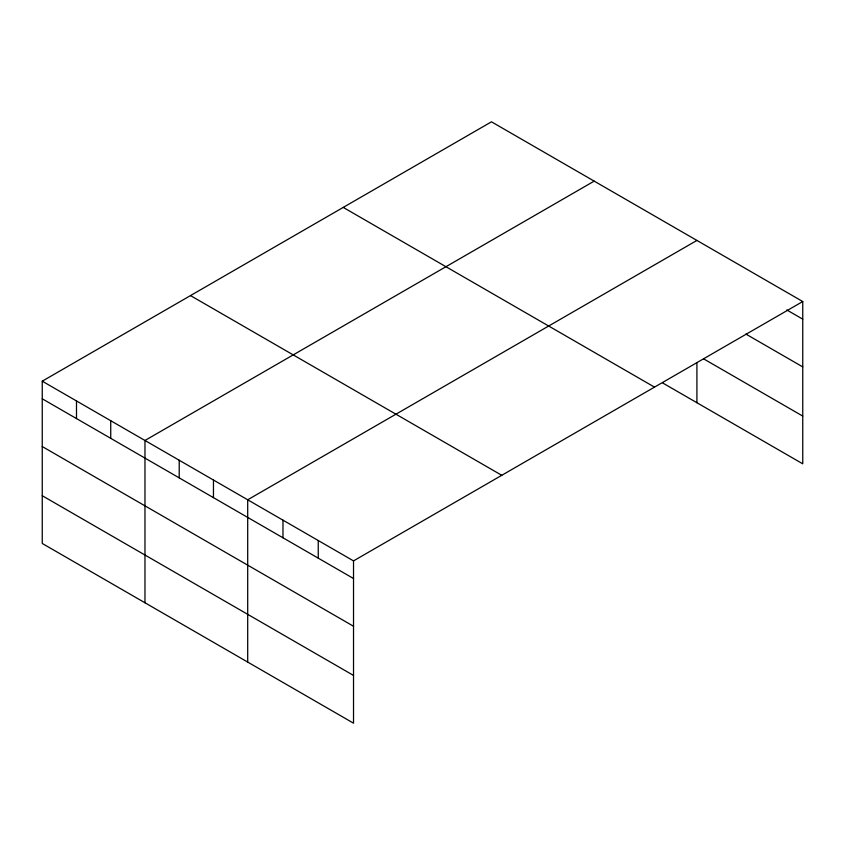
<?xml version="1.0" encoding="UTF-8"?>
<svg xmlns="http://www.w3.org/2000/svg" width="845" height="845" viewBox="0 0 845 845"><rect width="100%" height="100%" fill="white"/><g stroke="black" fill="none" stroke-linecap="round" stroke-linejoin="round"><path stroke-width="1.27" d="M802.75 301.538L491.473 121.817L42.25 381.179L42.25 543.462L353.527 723.183L353.527 560.89L802.75 301.538L802.75 463.82L662.67 382.954M594.193 181.126L144.97 440.477L144.97 602.77M696.914 240.434L247.701 499.786L247.701 662.079M786.822 309.967L802.75 319.156M745.85 334.05L802.75 366.899M703.737 358.924L802.75 416.089M343.228 207.405L654.505 387.126M190.495 295.592L501.772 475.302M42.25 381.179L353.527 560.89M42.25 398.798L353.527 578.519M42.25 446.54L353.527 626.251M42.25 495.719L353.527 675.44M696.914 362.727L696.914 402.716M318.248 540.525L318.248 558.144M282.969 520.161L282.969 537.779M213.458 480.023L213.458 497.642M179.214 460.25L179.214 477.869M110.737 420.715L110.737 438.333M76.494 400.942L76.494 418.571"/></g></svg>
